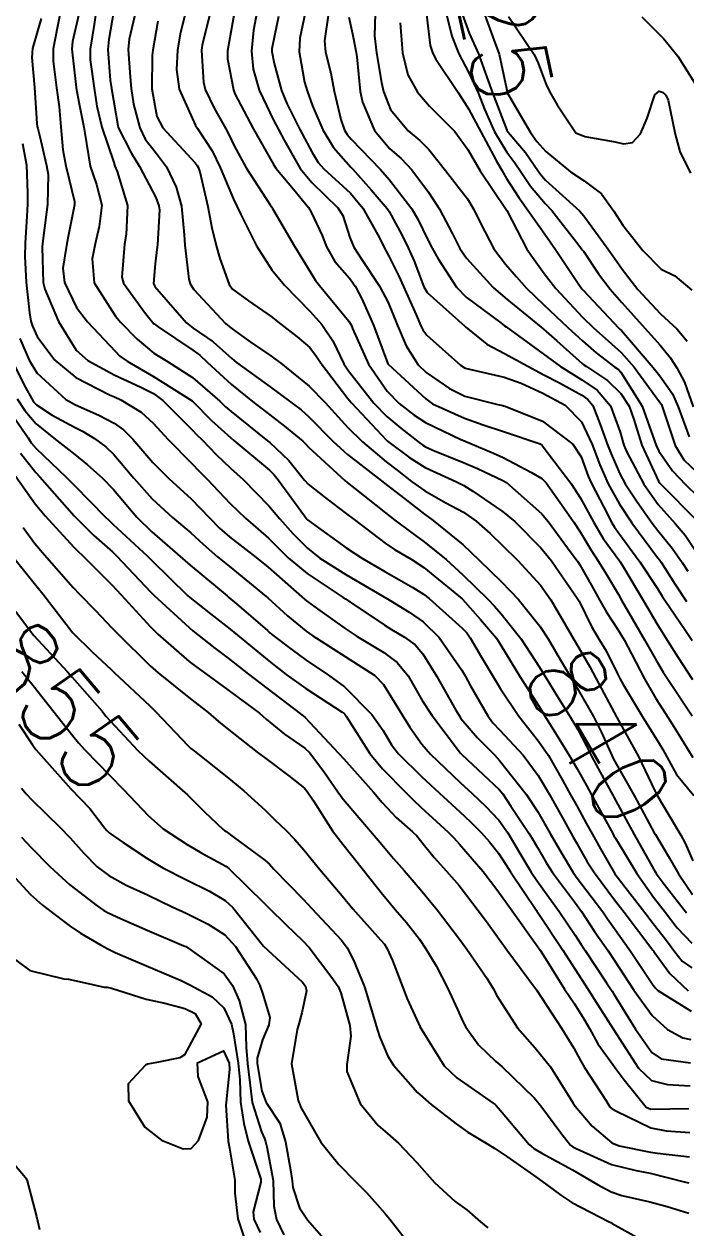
# Model space of a CAD drawing. Header units: metres. Extents: x 307586 to 320046, y 7427249 to 7434250.
# Drawn here: x 319566.4 to 319600.4, y 7427652.2 to 7427714 of the extents above; entities that cross this region are included whole.
import ezdxf
from ezdxf.enums import TextEntityAlignment as Align

# ---------------------------------------------------------------- set-up
doc = ezdxf.new("R2010")
doc.units = ezdxf.units.M
doc.header["$MEASUREMENT"] = 0
for name, color, linetype in [('Cotas', 45, 'Continuous'), ('Curvas de Nivel 1m', 11, 'Continuous'), ('Curvas de Nivel 5m', 15, 'Continuous')]:
    doc.layers.add(name, color=color, linetype=linetype)
doc.styles.add('Style-STANDARD', font='STANDARD.shx')

msp = doc.modelspace()

# ---------------------------------------------------------------- linework, layer by layer
at = {"layer": 'Curvas de Nivel 1m', "flags": 128}
for points, elevation in [([(319567.228, 7427714.315), (319566.795, 7427712.766), (319566.757, 7427712.315), (319566.891, 7427710.765), (319567.011, 7427708.917), (319567.032, 7427708.762), (319567.061, 7427708.66), (319567.158, 7427708.255), (319567.515, 7427706.756), (319567.586, 7427706.306), (319567.553, 7427704.756), (319567.51, 7427704.355), (319567.301, 7427702.758), (319567.283, 7427702.566), (319567.343, 7427700.757), (319567.416, 7427700.409), (319568.123, 7427698.749), (319569.028, 7427697.278), (319569.628, 7427696.734), (319571.012, 7427695.982), (319572.312, 7427695.392), (319572.998, 7427695.042), (319573.491, 7427694.685), (319574.978, 7427693.189), (319575.238, 7427692.929), (319575.5, 7427692.662), (319576.221, 7427691.907), (319576.959, 7427691.216), (319577.611, 7427690.633), (319578.933, 7427689.273), (319579.496, 7427688.611), (319580.16, 7427687.846), (319580.908, 7427687.09), (319581.547, 7427686.584), (319582.89, 7427685.739), (319584.788, 7427684.637), (319584.873, 7427684.588), (319584.941, 7427684.549), (319586.142, 7427683.807), (319586.861, 7427683.315), (319587.684, 7427682.512), (319588.836, 7427680.836), (319588.959, 7427680.623), (319589.03, 7427680.497), (319589.291, 7427680.028), (319590.175, 7427678.479), (319590.443, 7427678.119), (319590.796, 7427677.75), (319591.992, 7427676.458), (319592.767, 7427675.422), (319593.35, 7427674.444), (319594.094, 7427673.081), (319594.454, 7427672.433), (319594.556, 7427672.257), (319594.728, 7427671.958), (319595.288, 7427670.99), (319595.657, 7427670.416), (319596.692, 7427669.029), (319597.18, 7427668.395), (319598.664, 7427666.449), (319598.693, 7427666.409), (319598.715, 7427666.379), (319599.534, 7427665.249), (319600.475, 7427664.353)], 844), ([(319568.239, 7427714.75), (319568.078, 7427713.898), (319567.848, 7427712.754), (319567.848, 7427712.112), (319568.027, 7427710.752), (319568.157, 7427709.772), (319568.238, 7427708.749), (319568.338, 7427707.561), (319568.495, 7427706.746), (319568.942, 7427704.916), (319568.947, 7427704.742), (319568.636, 7427703.206), (319568.549, 7427702.745), (319568.343, 7427701.485), (319568.432, 7427700.746), (319569.054, 7427699.463), (319569.612, 7427698.734), (319571.028, 7427697.213), (319571.275, 7427696.965), (319571.643, 7427696.711), (319573.011, 7427695.922), (319574.993, 7427694.67), (319575.989, 7427693.661), (319576.974, 7427692.768), (319577.123, 7427692.638), (319578.958, 7427691.099), (319579.201, 7427690.862), (319579.409, 7427690.613), (319580.759, 7427688.759), (319580.884, 7427688.591), (319580.901, 7427688.568), (319580.923, 7427688.55), (319581.096, 7427688.414), (319582.908, 7427687.108), (319583.746, 7427686.562), (319584.893, 7427685.895), (319586.329, 7427685.08), (319586.876, 7427684.743), (319587.167, 7427684.517), (319588.858, 7427682.99), (319589.099, 7427682.74), (319589.281, 7427682.494), (319589.856, 7427681.498), (319590.464, 7427680.476), (319590.824, 7427679.87), (319591.766, 7427678.46), (319592.79, 7427677.178), (319593.305, 7427676.445), (319594.024, 7427675.178), (319594.428, 7427674.433), (319594.747, 7427673.854), (319595.251, 7427672.933), (319595.538, 7427672.418), (319595.971, 7427671.657), (319596.685, 7427670.4), (319596.712, 7427670.361), (319598.242, 7427668.384), (319598.677, 7427667.816), (319599.303, 7427667.005), (319599.782, 7427666.363), (319600.172, 7427665.871), (319600.655, 7427665.533)], 843), ([(319569.223, 7427714.75), (319568.836, 7427713.125), (319568.804, 7427712.744), (319569.006, 7427710.93), (319569.037, 7427710.742), (319569.181, 7427709.929), (319569.42, 7427708.737), (319569.47, 7427708.427), (319569.747, 7427706.734), (319570.067, 7427705.792), (319570.345, 7427704.728), (319570.205, 7427703.626), (319570, 7427702.731), (319569.857, 7427701.96), (319569.954, 7427700.731), (319571.047, 7427699.014), (319571.307, 7427698.716), (319572.163, 7427697.832), (319573.027, 7427697.118), (319573.724, 7427696.683), (319575.011, 7427695.859), (319576.41, 7427694.649), (319576.706, 7427694.36), (319576.988, 7427694.113), (319578.863, 7427692.621), (319578.972, 7427692.536), (319579.959, 7427691.601), (319580.769, 7427690.593), (319580.95, 7427690.385), (319581.84, 7427689.681), (319582.927, 7427688.862), (319583.313, 7427688.566), (319584.911, 7427687.358), (319585.39, 7427687.025), (319586.241, 7427686.53), (319586.897, 7427686.099), (319588.859, 7427684.5), (319588.873, 7427684.482), (319589.807, 7427683.43), (319590.618, 7427682.474), (319590.716, 7427682.337), (319590.849, 7427682.113), (319591.861, 7427680.46), (319592.811, 7427678.959), (319593.13, 7427678.447), (319593.685, 7427677.55), (319594.382, 7427676.434), (319594.773, 7427675.762), (319595.244, 7427674.906), (319595.513, 7427674.419), (319595.954, 7427673.615), (319596.614, 7427672.402), (319596.657, 7427672.326), (319596.731, 7427672.194), (319597.828, 7427670.389), (319598.695, 7427669.171), (319599.309, 7427668.371), (319599.91, 7427667.596), (319600.667, 7427666.804)], 842), ([(319570.064, 7427714.732), (319569.959, 7427713.999), (319569.744, 7427712.735), (319569.748, 7427712.194), (319569.953, 7427710.732), (319570.101, 7427709.809), (319570.357, 7427708.728), (319570.959, 7427706.907), (319571.025, 7427706.721), (319571.139, 7427706.447), (319571.673, 7427704.712), (319571.599, 7427703.213), (319571.517, 7427702.714), (319571.376, 7427701.016), (319571.463, 7427700.714), (319572.594, 7427699.153), (319572.964, 7427698.691), (319573.001, 7427698.649), (319573.042, 7427698.619), (319573.25, 7427698.479), (319575.029, 7427697.269), (319575.378, 7427697.016), (319575.769, 7427696.659), (319577.006, 7427695.511), (319578.092, 7427694.629), (319578.986, 7427693.957), (319579.742, 7427693.37), (319580.672, 7427692.595), (319580.823, 7427692.444), (319580.97, 7427692.295), (319582.832, 7427690.571), (319582.951, 7427690.472), (319583.354, 7427690.159), (319584.928, 7427688.918), (319585.402, 7427688.543), (319586.277, 7427687.89), (319586.912, 7427687.431), (319588.038, 7427686.509), (319588.891, 7427685.734), (319590.183, 7427684.48), (319590.517, 7427684.123), (319590.865, 7427683.724), (319591.871, 7427682.46), (319592.838, 7427680.988), (319593.166, 7427680.447), (319593.731, 7427679.529), (319594.411, 7427678.434), (319594.796, 7427677.784), (319595.264, 7427676.899), (319595.506, 7427676.419), (319595.944, 7427675.586), (319596.598, 7427674.402), (319596.658, 7427674.298), (319596.759, 7427674.109), (319597.703, 7427672.39), (319598.715, 7427670.583), (319598.787, 7427670.452), (319598.836, 7427670.378), (319599.236, 7427669.841), (319600.381, 7427668.355)], 841), ([(319572.096, 7427714.707), (319571.749, 7427713.243), (319571.699, 7427712.713), (319571.8, 7427711.312), (319571.85, 7427710.71), (319571.979, 7427709.909), (319572.294, 7427708.703), (319572.57, 7427708.112), (319573.15, 7427707.373), (319573.671, 7427706.685), (319574.167, 7427705.64), (319574.435, 7427704.677), (319574.579, 7427703.194), (319574.606, 7427702.675), (319574.822, 7427700.926), (319574.888, 7427700.672), (319575.069, 7427700.383), (319576.698, 7427698.645), (319576.887, 7427698.488), (319577.04, 7427698.371), (319577.966, 7427697.698), (319579.027, 7427696.985), (319579.24, 7427696.833), (319579.543, 7427696.612), (319581.006, 7427695.429), (319581.82, 7427694.582), (319582.98, 7427693.299), (319583.738, 7427692.562), (319584.963, 7427691.541), (319585.525, 7427691.108), (319586.266, 7427690.53), (319586.946, 7427690.042), (319588.016, 7427689.43), (319588.93, 7427688.941), (319589.588, 7427688.49), (319590.294, 7427687.857), (319590.911, 7427687.255), (319591.716, 7427686.462), (319592.884, 7427685.19), (319593.415, 7427684.445), (319594.197, 7427683.099), (319594.581, 7427682.433), (319594.848, 7427681.981), (319595.417, 7427680.999), (319595.729, 7427680.417), (319596.803, 7427678.4), (319597.924, 7427676.389), (319598.765, 7427674.637), (319598.849, 7427674.464), (319598.898, 7427674.378), (319599.085, 7427674.048), (319600.093, 7427672.36), (319600.318, 7427671.945), (319600.72, 7427671.041)], 839), ([(319573.228, 7427714.174), (319572.968, 7427712.694), (319572.933, 7427712.417), (319572.917, 7427710.694), (319573.172, 7427709.269), (319573.49, 7427708.687), (319575.145, 7427706.897), (319575.243, 7427706.767), (319575.292, 7427706.668), (319575.378, 7427706.428), (319575.8, 7427704.66), (319575.996, 7427703.551), (319576.215, 7427702.653), (319576.417, 7427701.981), (319576.884, 7427700.643), (319577.069, 7427700.401), (319577.882, 7427699.811), (319579.049, 7427698.993), (319579.54, 7427698.615), (319580.384, 7427697.955), (319581.031, 7427697.401), (319581.383, 7427696.943), (319581.622, 7427696.584), (319582.996, 7427694.781), (319583.175, 7427694.568), (319584.974, 7427692.653), (319585.027, 7427692.602), (319585.1, 7427692.548), (319586.178, 7427691.745), (319586.96, 7427691.246), (319588.572, 7427690.504), (319588.95, 7427690.312), (319589.413, 7427690.026), (319590.931, 7427688.987), (319591.57, 7427688.464), (319592.91, 7427687.113), (319593.447, 7427686.445), (319594.777, 7427684.528), (319594.843, 7427684.43), (319594.872, 7427684.372), (319595.508, 7427683.066), (319595.906, 7427682.414), (319596.257, 7427681.819), (319596.835, 7427680.634), (319596.955, 7427680.399), (319597.128, 7427680.098), (319598.161, 7427678.386), (319598.793, 7427677.366), (319599.17, 7427676.758), (319599.377, 7427676.371), (319599.878, 7427675.467), (319600.763, 7427674.384)], 838), ([(319574.673, 7427714.676), (319574.376, 7427713.524), (319574.245, 7427712.68), (319574.188, 7427711.695), (319574.314, 7427710.679), (319575.165, 7427708.822), (319575.264, 7427708.668), (319576.012, 7427707.518), (319576.433, 7427706.651), (319577.119, 7427705.027), (319577.306, 7427704.638), (319577.499, 7427704.246), (319578.287, 7427702.628), (319579.081, 7427701.391), (319579.732, 7427700.613), (319581.053, 7427699.263), (319581.658, 7427698.591), (319582.209, 7427697.753), (319582.787, 7427696.572), (319583.017, 7427696.206), (319584.324, 7427694.557), (319584.986, 7427693.866), (319585.707, 7427693.266), (319586.655, 7427692.525), (319586.834, 7427692.384), (319586.971, 7427692.301), (319587.358, 7427692.127), (319588.963, 7427691.484), (319589.657, 7427691.187), (319590.954, 7427690.582), (319591.135, 7427690.468), (319592.929, 7427688.874), (319593.297, 7427688.446), (319594.415, 7427686.928), (319594.781, 7427686.431), (319594.9, 7427686.244), (319595.561, 7427685.098), (319595.935, 7427684.414), (319596.276, 7427683.811), (319596.861, 7427682.92), (319597.184, 7427682.397), (319597.567, 7427681.671), (319598.224, 7427680.386), (319598.818, 7427679.374), (319599.454, 7427678.37), (319599.974, 7427677.542), (319600.71, 7427676.351)], 837), ([(319575.924, 7427714.66), (319575.503, 7427712.953), (319575.469, 7427712.666), (319575.568, 7427711.036), (319575.663, 7427710.663), (319576.124, 7427709.711), (319576.713, 7427708.647), (319576.869, 7427708.354), (319577.154, 7427707.762), (319577.772, 7427706.634), (319578.998, 7427704.738), (319579.075, 7427704.62), (319579.112, 7427704.548), (319580.247, 7427702.608), (319581.079, 7427701.249), (319581.334, 7427700.855), (319581.531, 7427700.593), (319583.046, 7427698.763), (319583.154, 7427698.569), (319583.23, 7427698.379), (319584.049, 7427696.56), (319585.002, 7427695.164), (319585.633, 7427694.54), (319586.398, 7427693.94), (319586.983, 7427693.563), (319588.792, 7427692.685), (319588.974, 7427692.605), (319589.052, 7427692.577), (319589.25, 7427692.496), (319590.474, 7427691.983), (319590.966, 7427691.749), (319592.432, 7427690.982), (319592.955, 7427690.678), (319593.177, 7427690.448), (319593.753, 7427689.629), (319594.596, 7427688.433), (319594.918, 7427687.93), (319595.488, 7427687.001), (319595.86, 7427686.416), (319596.259, 7427685.775), (319596.886, 7427684.711), (319597.07, 7427684.398), (319597.342, 7427683.929), (319598.229, 7427682.386), (319598.842, 7427681.309), (319599.195, 7427680.733), (319599.429, 7427680.371), (319600.681, 7427678.476)], 836), ([(319578.315, 7427714.629), (319578.138, 7427713.717), (319578.041, 7427712.632), (319578.128, 7427711.706), (319578.44, 7427710.628), (319579.17, 7427709.097), (319579.428, 7427708.617), (319579.713, 7427708.059), (319580.537, 7427706.606), (319581.132, 7427705.879), (319582.469, 7427704.58), (319582.725, 7427704.191), (319583.098, 7427703.069), (319583.304, 7427702.568), (319583.665, 7427701.987), (319584.619, 7427700.555), (319585.06, 7427699.72), (319585.54, 7427698.543), (319585.989, 7427697.492), (319586.602, 7427696.526), (319587.017, 7427696.132), (319588.21, 7427695.302), (319588.999, 7427694.916), (319590.693, 7427694.475), (319590.949, 7427694.427), (319590.992, 7427694.416), (319591.071, 7427694.39), (319592.99, 7427693.619), (319594.553, 7427692.434), (319594.967, 7427691.791), (319595.334, 7427690.802), (319595.498, 7427690.422), (319596.139, 7427689.208), (319596.559, 7427688.405), (319596.693, 7427688.176), (319596.918, 7427687.863), (319597.985, 7427686.389), (319598.889, 7427685.026), (319599.139, 7427684.63), (319599.31, 7427684.374), (319600.294, 7427682.926), (319600.673, 7427682.353)], 834), ([(319579.43, 7427714.419), (319579.221, 7427713.418), (319579.088, 7427712.747), (319579.089, 7427712.621), (319579.207, 7427712.001), (319579.585, 7427710.616), (319579.858, 7427709.938), (319580.525, 7427708.606), (319581.151, 7427707.422), (319581.466, 7427706.915), (319581.761, 7427706.591), (319583.124, 7427705.334), (319583.761, 7427704.564), (319584.61, 7427703.042), (319584.849, 7427702.552), (319585.088, 7427702.098), (319585.606, 7427701.07), (319585.842, 7427700.538), (319586.498, 7427699.081), (319586.74, 7427698.525), (319586.833, 7427698.316), (319587.038, 7427698.04), (319588.78, 7427696.502), (319589.021, 7427696.355), (319589.23, 7427696.287), (319591.014, 7427695.877), (319591.894, 7427695.581), (319593.009, 7427695.07), (319594.156, 7427694.438), (319594.99, 7427693.597), (319595.549, 7427692.421), (319595.933, 7427691.386), (319596.356, 7427690.409), (319596.937, 7427689.363), (319597.582, 7427688.393), (319598.905, 7427686.621), (319599.011, 7427686.485), (319599.086, 7427686.377), (319599.795, 7427685.27), (319600.388, 7427684.357)], 833), ([(319580.795, 7427714.604), (319580.519, 7427713.308), (319580.485, 7427712.607), (319580.764, 7427711.037), (319580.897, 7427710.603), (319581.181, 7427709.829), (319581.695, 7427708.592), (319582.248, 7427707.678), (319583.144, 7427706.67), (319583.238, 7427706.569), (319584.183, 7427705.504), (319585.005, 7427704.551), (319585.111, 7427704.4), (319585.757, 7427703.198), (319586.086, 7427702.535), (319586.393, 7427701.837), (319586.9, 7427700.523), (319587.069, 7427700.237), (319588.993, 7427698.5), (319589.042, 7427698.452), (319590.13, 7427697.579), (319591.029, 7427697.109), (319592.238, 7427696.458), (319593.019, 7427696.025), (319593.87, 7427695.586), (319595.008, 7427694.953), (319595.321, 7427694.74), (319595.573, 7427694.421), (319595.949, 7427693.455), (319596.331, 7427692.41), (319596.513, 7427691.952), (319596.958, 7427690.914), (319597.241, 7427690.397), (319597.859, 7427689.471), (319598.62, 7427688.383), (319598.919, 7427687.998), (319599.648, 7427687.107), (319600.169, 7427686.361), (319600.454, 7427685.912)], 832), ([(319581.988, 7427714.589), (319581.787, 7427713.16), (319581.846, 7427712.591), (319582.117, 7427711.502), (319582.288, 7427710.584), (319582.625, 7427709.125), (319582.819, 7427708.575), (319582.948, 7427708.36), (319583.158, 7427708.115), (319584.664, 7427706.555), (319585.135, 7427706.016), (319586.278, 7427704.533), (319586.591, 7427704.011), (319587.097, 7427702.939), (319587.315, 7427702.518), (319587.631, 7427701.971), (319588.562, 7427700.505), (319589.065, 7427699.996), (319590.851, 7427698.668), (319591.044, 7427698.526), (319591.122, 7427698.469), (319593.029, 7427697.077), (319593.913, 7427696.441), (319595.016, 7427695.749), (319595.803, 7427695.211), (319596.475, 7427694.408), (319596.983, 7427693.055), (319597.17, 7427692.398), (319597.306, 7427692.06), (319598.203, 7427690.387), (319598.937, 7427689.338), (319599.808, 7427688.367), (319600.32, 7427687.762), (319600.908, 7427686.897)], 831), ([(319584.4, 7427714.558), (319584.36, 7427713.42), (319584.469, 7427712.557), (319584.72, 7427711.032), (319584.818, 7427710.554), (319585.179, 7427709.643), (319586.092, 7427708.536), (319586.682, 7427708.051), (319587.154, 7427707.584), (319588.012, 7427706.511), (319589.128, 7427705.039), (319589.468, 7427704.497), (319589.805, 7427703.801), (319590.484, 7427702.486), (319591.085, 7427701.696), (319591.65, 7427701.043), (319592.171, 7427700.464), (319593.06, 7427699.597), (319594.282, 7427698.438), (319595.036, 7427697.743), (319595.748, 7427697.137), (319596.708, 7427696.405), (319596.891, 7427696.272), (319597.02, 7427696.14), (319598.107, 7427694.389), (319598.749, 7427692.609), (319598.821, 7427692.382), (319598.97, 7427692.077), (319599.67, 7427691.079), (319600.357, 7427690.359), (319600.944, 7427689.765)], 829), ([(319587.028, 7427714.523), (319587.219, 7427712.925), (319587.355, 7427712.519), (319587.512, 7427712.215), (319588.649, 7427710.505), (319589.18, 7427709.666), (319589.815, 7427708.493), (319590.612, 7427707.021), (319590.919, 7427706.482), (319591.139, 7427706.093), (319591.771, 7427705.112), (319592.23, 7427704.463), (319593.105, 7427703.239), (319593.65, 7427702.444), (319594.864, 7427700.643), (319595.011, 7427700.431), (319595.072, 7427700.359), (319596.917, 7427698.402), (319596.982, 7427698.34), (319597.042, 7427698.283), (319598.671, 7427696.384), (319599.019, 7427695.96), (319599.665, 7427695.026), (319599.955, 7427694.366), (319600.516, 7427692.82)], 827), ([(319588.053, 7427714.512), (319588.329, 7427713.406), (319588.693, 7427712.505), (319589.203, 7427711.528), (319589.688, 7427710.495), (319590.013, 7427709.66), (319590.529, 7427708.486), (319591.153, 7427707.451), (319591.57, 7427706.896), (319591.86, 7427706.469), (319592.368, 7427705.694), (319593.127, 7427704.813), (319593.46, 7427704.447), (319594.858, 7427702.671), (319595.035, 7427702.431), (319595.092, 7427702.352), (319595.865, 7427701.202), (319596.458, 7427700.409), (319597.063, 7427699.719), (319598.257, 7427698.388), (319599.034, 7427697.526), (319599.551, 7427696.895), (319599.898, 7427696.367), (319600.279, 7427695.625), (319600.731, 7427694.354)], 826), ([(319590.029, 7427714.492), (319590.496, 7427713.215), (319590.768, 7427712.484), (319591.193, 7427710.48), (319592.37, 7427708.462), (319592.694, 7427707.993), (319593.153, 7427707.475), (319594.421, 7427706.437), (319595.138, 7427705.974), (319596.024, 7427705.309), (319596.651, 7427704.407), (319597.112, 7427703.698), (319598.14, 7427702.39), (319599.083, 7427701.438), (319599.794, 7427701.083), (319600.662, 7427700.356)], 824), ([(319591.242, 7427714.411), (319592.563, 7427712.46), (319592.773, 7427712.021), (319593.197, 7427710.873), (319593.41, 7427710.448), (319593.748, 7427709.88), (319594.705, 7427708.435), (319595.161, 7427708.247), (319596.722, 7427707.97), (319597.158, 7427707.867), (319597.611, 7427707.943), (319598.022, 7427708.391), (319598.371, 7427709.192), (319598.767, 7427710.384), (319598.99, 7427710.587), (319599.194, 7427710.519), (319599.319, 7427710.379), (319599.449, 7427710.117), (319599.801, 7427708.374), (319600.04, 7427707.486), (319600.596, 7427706.365)], 823), ([(319598.089, 7427714.392), (319599.226, 7427713.269), (319599.946, 7427712.373), (319601.193, 7427710.392)], 822), ([(319585.681, 7427714.098), (319585.796, 7427712.541), (319586.077, 7427711.413), (319586.566, 7427710.529), (319587.182, 7427709.814), (319588.49, 7427708.507), (319589.154, 7427707.59), (319589.784, 7427706.494), (319591.123, 7427704.5), (319591.15, 7427704.452), (319592.187, 7427702.464), (319592.557, 7427701.927), (319593.08, 7427701.208), (319593.675, 7427700.444), (319595.051, 7427698.966), (319595.605, 7427698.422), (319596.369, 7427697.743), (319597.03, 7427697.153), (319597.705, 7427696.393), (319599.005, 7427694.623), (319599.099, 7427694.474), (319599.142, 7427694.378), (319599.208, 7427694.168), (319599.81, 7427692.367), (319600.25, 7427691.645), (319600.959, 7427690.963)], 828), ([(319566.139, 7427697.879), (319566.615, 7427696.766), (319567.013, 7427696.114), (319568.498, 7427694.745), (319568.99, 7427694.469), (319570.193, 7427693.936), (319570.981, 7427693.519), (319571.456, 7427693.184), (319571.937, 7427692.7), (319572.961, 7427691.498), (319573.788, 7427690.682), (319574.937, 7427689.636), (319575.885, 7427688.656), (319576.397, 7427688.128), (319576.913, 7427687.685), (319578.274, 7427686.626), (319578.895, 7427686.118), (319580.63, 7427684.594), (319580.76, 7427684.48), (319580.871, 7427684.391), (319581.553, 7427683.896), (319582.857, 7427682.967), (319583.472, 7427682.564), (319584.845, 7427681.742), (319585.529, 7427681.229), (319586.088, 7427680.531), (319586.814, 7427679.28), (319587.306, 7427678.515), (319588.784, 7427676.569), (319588.817, 7427676.533), (319588.848, 7427676.499), (319590.756, 7427674.697), (319590.947, 7427674.468), (319591.363, 7427673.848), (319592.283, 7427672.454), (319592.454, 7427672.177), (319592.726, 7427671.717), (319593.194, 7427670.921), (319593.506, 7427670.442), (319594.689, 7427668.853), (319594.996, 7427668.425), (319595.668, 7427667.41), (319596.359, 7427666.405), (319596.656, 7427665.965), (319597.674, 7427664.39), (319598.624, 7427663.089), (319599.415, 7427662.368), (319600.198, 7427661.946), (319600.608, 7427661.849)], 846), ([(319565.704, 7427696.78), (319566.42, 7427695.35), (319566.745, 7427694.764), (319566.842, 7427694.612), (319566.99, 7427694.455), (319567.798, 7427693.939), (319568.979, 7427693.301), (319569.348, 7427693.108), (319569.978, 7427692.725), (319570.549, 7427692.297), (319570.965, 7427691.908), (319571.99, 7427690.7), (319572.937, 7427689.625), (319573.976, 7427688.679), (319574.915, 7427687.884), (319575.547, 7427687.298), (319576.297, 7427686.649), (319576.896, 7427686.168), (319578.789, 7427684.621), (319578.872, 7427684.549), (319579.889, 7427683.63), (319580.855, 7427682.835), (319581.197, 7427682.587), (319582.843, 7427681.532), (319584.369, 7427680.555), (319584.826, 7427680.096), (319585.782, 7427678.535), (319586.171, 7427677.904), (319586.788, 7427677.024), (319587.228, 7427676.516), (319588.761, 7427675.055), (319589.372, 7427674.491), (319590.085, 7427673.819), (319590.739, 7427673.116), (319591.204, 7427672.465), (319591.779, 7427671.515), (319592.415, 7427670.453), (319592.706, 7427670.021), (319593.846, 7427668.438), (319594.671, 7427667.215), (319594.981, 7427666.74), (319595.189, 7427666.422), (319596.276, 7427664.768), (319596.516, 7427664.402), (319596.56, 7427664.329), (319596.631, 7427664.219), (319597.775, 7427662.388), (319598.601, 7427661.189), (319599.093, 7427660.868), (319600.596, 7427660.654)], 847), ([(319565.997, 7427694.775), (319566.385, 7427694.168), (319566.98, 7427693.48), (319567.885, 7427692.751), (319568.965, 7427691.906), (319569.607, 7427691.378), (319570.368, 7427690.719), (319570.944, 7427690.108), (319572.147, 7427688.698), (319572.915, 7427687.938), (319574.368, 7427686.675), (319574.896, 7427686.227), (319576.786, 7427684.641), (319576.837, 7427684.605), (319576.872, 7427684.572), (319577.273, 7427684.232), (319578.855, 7427682.866), (319578.988, 7427682.752), (319579.156, 7427682.615), (319580.12, 7427681.875), (319580.84, 7427681.342), (319581.999, 7427680.578), (319582.824, 7427679.967), (319584.215, 7427678.556), (319584.795, 7427677.738), (319585.236, 7427676.992), (319585.592, 7427676.538), (319586.766, 7427675.374), (319587.693, 7427674.511), (319588.743, 7427673.552), (319589.287, 7427673.04), (319589.836, 7427672.483), (319590.261, 7427672.009), (319590.723, 7427671.431), (319591.099, 7427670.849), (319591.343, 7427670.464), (319592.683, 7427668.48), (319592.705, 7427668.45), (319592.749, 7427668.383), (319594.031, 7427666.436), (319594.649, 7427665.491), (319595.342, 7427664.419), (319595.84, 7427663.627), (319596.613, 7427662.4), (319597.925, 7427660.387), (319598.584, 7427659.753), (319599.41, 7427659.539), (319600.58, 7427659.47)], 848), ([(319565.922, 7427693.716), (319566.558, 7427692.766), (319566.724, 7427692.517), (319566.968, 7427692.222), (319568.514, 7427690.744), (319568.947, 7427690.315), (319570.521, 7427688.716), (319570.728, 7427688.52), (319570.919, 7427688.34), (319572.688, 7427686.692), (319572.9, 7427686.485), (319574.755, 7427684.671), (319574.872, 7427684.567), (319575.939, 7427683.729), (319576.857, 7427683.011), (319577.317, 7427682.635), (319578.841, 7427681.384), (319579.267, 7427681.043), (319579.828, 7427680.605), (319580.822, 7427679.888), (319582.701, 7427678.675), (319582.803, 7427678.606), (319582.84, 7427678.57), (319582.905, 7427678.466), (319584.11, 7427676.557), (319584.771, 7427675.761), (319585.98, 7427674.532), (319586.368, 7427674.144), (319586.746, 7427673.799), (319588.15, 7427672.506), (319588.436, 7427672.209), (319588.727, 7427671.883), (319589.374, 7427671.145), (319589.944, 7427670.482), (319590.698, 7427669.5), (319591.422, 7427668.463), (319592.666, 7427666.731), (319592.862, 7427666.448), (319593.223, 7427665.875), (319594.118, 7427664.435), (319594.625, 7427663.678), (319595.118, 7427662.922), (319595.398, 7427662.418), (319595.825, 7427661.632), (319596.595, 7427660.564), (319596.721, 7427660.399), (319597.19, 7427659.788), (319598.308, 7427658.383), (319598.562, 7427658.275), (319600.513, 7427658.301)], 849), ([(319565.927, 7427690.775), (319566.932, 7427689.376), (319567.43, 7427688.755), (319568.907, 7427687.158), (319569.117, 7427686.949), (319569.346, 7427686.733), (319570.88, 7427685.202), (319571.345, 7427684.705), (319572.857, 7427683.051), (319573.227, 7427682.686), (319574.839, 7427681.284), (319575.182, 7427681.011), (319575.676, 7427680.657), (319576.821, 7427679.826), (319578.442, 7427678.624), (319578.8, 7427678.317), (319579.73, 7427677.544), (319580.785, 7427676.825), (319581.035, 7427676.587), (319581.781, 7427675.566), (319582.472, 7427674.573), (319582.749, 7427674.203), (319584.148, 7427672.556), (319584.726, 7427671.875), (319585.341, 7427671.162), (319585.89, 7427670.532), (319586.699, 7427669.584), (319587.571, 7427668.511), (319588.669, 7427667.071), (319588.915, 7427666.746), (319589.093, 7427666.494), (319590.121, 7427664.998), (319590.461, 7427664.473), (319590.521, 7427664.361), (319590.63, 7427664.136), (319591.704, 7427662.459), (319592.603, 7427661.436), (319593.399, 7427660.442), (319594.565, 7427658.578), (319594.664, 7427658.428), (319595.54, 7427657.403), (319596.544, 7427656.549), (319596.925, 7427656.396), (319598.538, 7427656.066), (319598.904, 7427656.008), (319600.535, 7427655.818)], 851), ([(319566.313, 7427688.165), (319566.909, 7427687.334), (319567.399, 7427686.755), (319568.878, 7427685.081), (319569.199, 7427684.735), (319570.03, 7427683.888), (319570.856, 7427683.009), (319571.146, 7427682.707), (319572.837, 7427681.055), (319573.249, 7427680.686), (319574.814, 7427679.431), (319575.804, 7427678.655), (319576.349, 7427678.198), (319576.795, 7427677.826), (319578.332, 7427676.625), (319578.778, 7427676.287), (319579.961, 7427675.406), (319580.756, 7427674.768), (319580.907, 7427674.588), (319581.22, 7427674.114), (319582.207, 7427672.575), (319582.726, 7427671.895), (319583.8, 7427670.559), (319584.696, 7427669.413), (319585.428, 7427668.539), (319586.004, 7427667.858), (319586.668, 7427667.006), (319587.003, 7427666.517), (319587.518, 7427665.643), (319588.101, 7427664.505), (319588.622, 7427663.398), (319588.903, 7427662.783), (319589.051, 7427662.493), (319589.7, 7427661.58), (319590.596, 7427660.731), (319590.903, 7427660.467), (319592.569, 7427658.854), (319592.901, 7427658.447), (319593.924, 7427657.061), (319594.432, 7427656.431), (319594.542, 7427656.346), (319594.714, 7427656.254), (319596.528, 7427655.428), (319597.793, 7427655.119), (319598.522, 7427654.983), (319600.339, 7427654.53), (319600.515, 7427654.486)], 852), ([(319565.695, 7427686.778), (319566.881, 7427685.294), (319567.31, 7427684.756), (319568.853, 7427682.74), (319569.871, 7427681.752), (319570.834, 7427680.857), (319570.99, 7427680.708), (319572.808, 7427679), (319573.127, 7427678.687), (319574.786, 7427676.95), (319574.928, 7427676.811), (319575.105, 7427676.665), (319576.764, 7427675.353), (319577.645, 7427674.631), (319578.743, 7427673.636), (319579.255, 7427673.129), (319579.805, 7427672.604), (319580.269, 7427672.138), (319580.723, 7427671.596), (319581.543, 7427670.582), (319582.693, 7427669.227), (319583.252, 7427668.564), (319584.667, 7427666.973), (319584.864, 7427666.746), (319584.999, 7427666.545), (319585.285, 7427665.909), (319585.81, 7427664.532), (319586.044, 7427663.946), (319586.614, 7427662.669), (319586.689, 7427662.519), (319586.782, 7427662.347), (319587.944, 7427660.506), (319588.584, 7427659.888), (319590.446, 7427658.591), (319590.564, 7427658.511), (319590.603, 7427658.47), (319590.829, 7427658.198), (319592.311, 7427656.452), (319592.54, 7427656.258), (319592.961, 7427656.019), (319594.524, 7427655.15), (319595.823, 7427654.407), (319596.509, 7427654.03), (319597.07, 7427653.831), (319598.504, 7427653.512), (319599.402, 7427653.267), (319600.499, 7427652.935)], 853), ([(319565.936, 7427683.846), (319566.729, 7427682.762), (319566.782, 7427682.69), (319566.851, 7427682.615), (319568.587, 7427680.742), (319568.829, 7427680.469), (319570.362, 7427678.717), (319570.562, 7427678.475), (319570.798, 7427678.207), (319572.196, 7427676.696), (319572.775, 7427676.151), (319574.483, 7427674.673), (319574.75, 7427674.422), (319575.632, 7427673.547), (319576.588, 7427672.642), (319576.674, 7427672.582), (319576.732, 7427672.544), (319577.096, 7427672.27), (319578.717, 7427671.075), (319578.957, 7427670.858), (319579.192, 7427670.613), (319580.69, 7427669.061), (319581.143, 7427668.585), (319582.667, 7427666.951), (319582.955, 7427666.567), (319583.282, 7427665.936), (319583.852, 7427664.558), (319584.374, 7427662.793), (319584.438, 7427662.552), (319584.608, 7427662.009), (319585.046, 7427660.992), (319585.331, 7427660.539), (319586.572, 7427659.138), (319587.272, 7427658.513), (319588.553, 7427657.515), (319589.155, 7427657.097), (319590.187, 7427656.475), (319590.54, 7427656.26), (319591.148, 7427655.85), (319592.519, 7427654.886), (319593.148, 7427654.44), (319593.927, 7427653.849), (319594.504, 7427653.483), (319596.415, 7427652.479), (319596.493, 7427652.443), (319596.573, 7427652.399), (319598.483, 7427651.339)], 854), ([(319566.08, 7427678.055), (319566.785, 7427676.989), (319566.963, 7427676.758), (319568.753, 7427674.74), (319569.733, 7427673.715), (319570.503, 7427672.713), (319570.604, 7427672.584), (319570.731, 7427672.47), (319571.452, 7427671.977), (319572.717, 7427671.134), (319573.483, 7427670.682), (319574.704, 7427670.055), (319575.875, 7427669.473), (319576.688, 7427668.998), (319577.083, 7427668.636), (319578.663, 7427666.642), (319580.636, 7427664.811), (319580.806, 7427664.588), (319580.872, 7427664.346), (319580.619, 7427663.224), (319580.451, 7427662.592), (319580.381, 7427662.363), (319580.087, 7427660.598), (319580.434, 7427658.722), (319580.496, 7427658.591), (319580.517, 7427658.545), (319580.561, 7427658.396), (319581.6, 7427656.579), (319582.526, 7427655.433), (319583.388, 7427654.561), (319583.947, 7427653.996), (319584.501, 7427653.384), (319584.892, 7427652.931), (319585.207, 7427652.533), (319586.477, 7427650.909)], 856), ([(319566.218, 7427674.768), (319566.456, 7427674.47), (319566.747, 7427674.167), (319568.215, 7427672.745), (319568.728, 7427672.209), (319569.416, 7427671.426), (319570.111, 7427670.719), (319570.706, 7427670.274), (319571.608, 7427669.792), (319572.692, 7427669.28), (319573.968, 7427668.677), (319574.68, 7427668.338), (319575.809, 7427667.788), (319576.669, 7427667.23), (319577.211, 7427666.635), (319578.293, 7427664.968), (319578.465, 7427664.622), (319578.629, 7427664.19), (319578.988, 7427662.986), (319578.933, 7427662.615), (319578.605, 7427661.838), (319578.327, 7427660.891), (319578.334, 7427660.623), (319578.572, 7427659.203), (319578.79, 7427658.617), (319579.493, 7427657.547), (319579.785, 7427656.601), (319580.059, 7427655.058), (319580.125, 7427654.596), (319580.168, 7427654.253), (319580.499, 7427653.211), (319580.909, 7427652.586), (319582.475, 7427650.799)], 857), ([(319566.217, 7427672.257), (319566.722, 7427671.711), (319567.673, 7427670.75), (319568.699, 7427669.808), (319570.102, 7427668.719), (319570.456, 7427668.488), (319570.679, 7427668.368), (319571.305, 7427668.075), (319572.671, 7427667.475), (319574.568, 7427666.671), (319574.662, 7427666.628), (319574.761, 7427666.569), (319576.642, 7427665.23), (319577.064, 7427664.636), (319577.402, 7427663.855), (319577.73, 7427662.629), (319577.771, 7427661.458), (319577.833, 7427660.628), (319578.004, 7427659.193), (319578.078, 7427658.625), (319578.548, 7427657.107), (319578.7, 7427656.773), (319578.751, 7427656.617), (319578.819, 7427656.336), (319579.154, 7427654.61), (319579.183, 7427653.293), (319579.329, 7427652.607), (319579.702, 7427651.819)], 858), ([(319565.326, 7427670.781), (319566.691, 7427669.312), (319567.294, 7427668.754), (319568.673, 7427667.706), (319569.26, 7427667.322), (319570.279, 7427666.716), (319570.66, 7427666.505), (319571.037, 7427666.327), (319572.647, 7427665.636), (319574.42, 7427664.888), (319574.635, 7427664.787), (319574.869, 7427664.666), (319576.026, 7427664.048), (319576.621, 7427663.484), (319577.015, 7427662.636), (319577.106, 7427662.137), (319577.351, 7427660.632), (319577.434, 7427659.777), (319577.475, 7427658.631), (319577.647, 7427657.534), (319577.864, 7427656.627), (319578.514, 7427654.681), (319578.525, 7427654.62), (319578.512, 7427654.521), (319578.116, 7427653.004), (319578.152, 7427652.623), (319578.486, 7427651.939)], 859), ([(319565.864, 7427655.429), (319566.431, 7427654.761), (319566.461, 7427654.71), (319566.511, 7427654.585), (319566.992, 7427652.755), (319567.151, 7427652.088)], 861)]:
    msp.add_lwpolyline(points, dxfattribs=dict(at, elevation=elevation))
at = {"layer": 'Curvas de Nivel 5m', "flags": 128}
for points, elevation in [([(319570.97, 7427714.723), (319570.702, 7427713.242), (319570.661, 7427712.726), (319570.781, 7427711.141), (319570.843, 7427710.723), (319571.164, 7427708.82), (319571.196, 7427708.72), (319571.856, 7427707.415), (319572.279, 7427706.703), (319573.119, 7427705.114), (319573.282, 7427704.688), (319573.309, 7427704.49), (319573.204, 7427702.689), (319573.195, 7427702.586), (319573.083, 7427701.71), (319573.009, 7427700.691), (319573.071, 7427700.535), (319574.694, 7427698.673), (319575.04, 7427698.398), (319576.076, 7427697.697), (319577.025, 7427696.846), (319577.264, 7427696.638), (319579.004, 7427695.384), (319580.064, 7427694.604), (319580.594, 7427694.201), (319580.986, 7427693.85), (319582.239, 7427692.577), (319582.966, 7427691.918), (319584.719, 7427690.552), (319584.95, 7427690.375), (319585.685, 7427689.796), (319586.928, 7427688.845), (319587.369, 7427688.516), (319588.911, 7427687.27), (319589.314, 7427686.901), (319589.738, 7427686.487), (319590.886, 7427685.37), (319591.751, 7427684.461), (319592.859, 7427683.095), (319593.281, 7427682.446), (319593.905, 7427681.376), (319594.461, 7427680.434), (319594.824, 7427679.819), (319595.623, 7427678.418), (319596.019, 7427677.636), (319596.574, 7427676.403), (319596.642, 7427676.264), (319596.779, 7427676.022), (319597.699, 7427674.391), (319598.734, 7427672.468), (319598.786, 7427672.379), (319599.521, 7427671.168), (319599.984, 7427670.361), (319600.697, 7427669.304)], 840), ([(319577.154, 7427714.563), (319576.801, 7427712.646), (319576.801, 7427712.238), (319577.119, 7427710.641), (319577.19, 7427710.449), (319578.139, 7427708.63), (319579.145, 7427706.838), (319579.296, 7427706.618), (319580.195, 7427705.541), (319580.961, 7427704.602), (319581.111, 7427704.363), (319581.667, 7427703.16), (319581.899, 7427702.588), (319582.326, 7427701.822), (319583.077, 7427700.964), (319583.368, 7427700.567), (319583.712, 7427699.915), (319584.306, 7427698.557), (319585.024, 7427696.623), (319585.042, 7427696.569), (319585.059, 7427696.549), (319586.997, 7427694.764), (319587.34, 7427694.517), (319588.986, 7427693.772), (319589.938, 7427693.442), (319590.979, 7427693.087), (319592.875, 7427692.451), (319592.972, 7427692.371), (319594.452, 7427690.435), (319594.942, 7427689.673), (319595.625, 7427688.419), (319596.106, 7427687.603), (319596.904, 7427686.493), (319596.972, 7427686.399), (319597.097, 7427686.202), (319598.181, 7427684.387), (319598.866, 7427683.226), (319599.396, 7427682.372), (319599.967, 7427681.486), (319600.698, 7427680.352)], 835), ([(319583.041, 7427714.383), (319583.222, 7427713.524), (319583.412, 7427712.568), (319583.443, 7427712.336), (319583.625, 7427710.566), (319583.74, 7427710.009), (319584.357, 7427708.558), (319585.154, 7427707.618), (319585.73, 7427707.123), (319586.274, 7427706.533), (319587.126, 7427705.387), (319587.704, 7427704.514), (319588.362, 7427703.246), (319588.749, 7427702.503), (319589.088, 7427701.998), (319590.461, 7427700.486), (319591.065, 7427699.96), (319592.924, 7427698.451), (319593.042, 7427698.352), (319593.729, 7427697.75), (319595.025, 7427696.595), (319595.112, 7427696.517), (319595.251, 7427696.427), (319596.32, 7427695.714), (319597.009, 7427695.051), (319597.433, 7427694.396), (319597.678, 7427693.708), (319598.087, 7427692.389), (319598.955, 7427690.54), (319599.018, 7427690.443), (319599.079, 7427690.378), (319600.925, 7427688.515)], 830), ([(319588.872, 7427714.504), (319589.229, 7427713.557), (319589.698, 7427712.495), (319589.97, 7427711.727), (319590.426, 7427710.488), (319591.164, 7427708.569), (319591.222, 7427708.479), (319592.11, 7427707.423), (319592.784, 7427706.455), (319592.93, 7427706.243), (319593.139, 7427706.01), (319594.886, 7427704.432), (319595.119, 7427704.17), (319596.399, 7427702.41), (319596.686, 7427702.003), (319597.083, 7427701.441), (319597.895, 7427700.392), (319599.054, 7427699.134), (319599.892, 7427698.367), (319600.413, 7427697.735)], 825), ([(319566.276, 7427707.895), (319566.481, 7427706.77), (319566.536, 7427705.354), (319566.525, 7427704.769), (319566.491, 7427704.154), (319566.402, 7427702.77), (319566.399, 7427702.083), (319566.461, 7427700.769), (319566.632, 7427699.184), (319566.703, 7427698.765), (319566.78, 7427698.504), (319567.035, 7427697.974), (319567.936, 7427696.751), (319569.01, 7427695.865), (319570.738, 7427694.982), (319570.995, 7427694.869), (319571.321, 7427694.715), (319572.368, 7427694.078), (319572.981, 7427693.517), (319573.762, 7427692.682), (319574.961, 7427691.463), (319575.354, 7427691.061), (319575.745, 7427690.658), (319576.934, 7427689.385), (319577.722, 7427688.632), (319578.913, 7427687.612), (319579.417, 7427687.121), (319579.923, 7427686.605), (319580.891, 7427685.799), (319582.752, 7427684.571), (319582.872, 7427684.496), (319583.094, 7427684.345), (319584.859, 7427683.162), (319585.235, 7427682.923), (319585.902, 7427682.534), (319586.455, 7427682.132), (319586.844, 7427681.669), (319587.556, 7427680.513), (319588.535, 7427678.775), (319588.7, 7427678.501), (319588.801, 7427678.354), (319589.655, 7427677.351), (319590.52, 7427676.474), (319590.779, 7427676.191), (319592.146, 7427674.456), (319592.744, 7427673.551), (319593.38, 7427672.444), (319593.873, 7427671.587), (319594.56, 7427670.432), (319594.71, 7427670.213), (319596.081, 7427668.409), (319596.331, 7427668.057), (319596.675, 7427667.572), (319597.513, 7427666.391), (319598.646, 7427664.69), (319598.78, 7427664.514), (319598.922, 7427664.376), (319600.627, 7427663.304)], 845), ([(319566.17, 7427691.977), (319566.955, 7427690.984), (319567.164, 7427690.758), (319568.923, 7427688.759), (319568.941, 7427688.74), (319569.944, 7427687.755), (319570.905, 7427686.903), (319571.108, 7427686.708), (319572.875, 7427684.83), (319573.013, 7427684.689), (319574.856, 7427682.998), (319575.032, 7427682.845), (319575.266, 7427682.664), (319576.154, 7427681.959), (319576.841, 7427681.444), (319577.892, 7427680.629), (319578.822, 7427679.906), (319580.559, 7427678.594), (319580.697, 7427678.487), (319580.801, 7427678.395), (319582.513, 7427676.573), (319582.778, 7427676.271), (319584.3, 7427674.555), (319584.748, 7427674.029), (319585.464, 7427673.263), (319586.311, 7427672.526), (319586.532, 7427672.324), (319586.728, 7427672.074), (319587.418, 7427671.212), (319588.06, 7427670.507), (319588.702, 7427669.766), (319589.681, 7427668.485), (319590.11, 7427667.911), (319590.67, 7427667.136), (319591.15, 7427666.465), (319592.633, 7427664.468), (319592.647, 7427664.45), (319592.68, 7427664.402), (319593.967, 7427662.436), (319594.603, 7427661.41), (319594.942, 7427660.771), (319595.15, 7427660.422), (319596.236, 7427658.737), (319596.443, 7427658.402), (319596.497, 7427658.336), (319596.562, 7427658.287), (319596.786, 7427658.172), (319598.552, 7427657.322), (319599.339, 7427657.156), (319600.55, 7427657.076)], 850), ([(319566.239, 7427680.769), (319566.822, 7427680.04), (319567.83, 7427678.75), (319568.791, 7427677.546), (319569.152, 7427677.1), (319569.48, 7427676.73), (319570.763, 7427675.41), (319571.463, 7427674.703), (319572.739, 7427673.341), (319573.492, 7427672.682), (319574.725, 7427671.866), (319575.491, 7427671.429), (319576.714, 7427670.76), (319576.876, 7427670.638), (319578.687, 7427668.863), (319578.931, 7427668.616), (319579.821, 7427667.75), (319580.667, 7427666.949), (319580.993, 7427666.587), (319582.173, 7427665.042), (319582.493, 7427664.571), (319582.63, 7427664.248), (319583.087, 7427662.565), (319583.143, 7427662.029), (319582.931, 7427660.567), (319582.937, 7427660.217), (319583.62, 7427658.559), (319584.552, 7427657.428), (319585.03, 7427657.025), (319585.592, 7427656.534), (319586.528, 7427655.535), (319587.433, 7427654.511), (319588.503, 7427653.532), (319589.106, 7427653.098), (319589.807, 7427652.48), (319590.186, 7427652.171)], 855), ([(319564.76, 7427666.789), (319566.642, 7427665.396), (319568.405, 7427664.973), (319568.636, 7427664.951), (319569.647, 7427664.725), (319570.461, 7427664.543), (319570.631, 7427664.54), (319570.841, 7427664.498), (319572.625, 7427663.919), (319573.58, 7427663.724), (319574.621, 7427663.454), (319575.148, 7427663.192), (319575.453, 7427662.657), (319574.597, 7427661.073), (319574.36, 7427660.907), (319573.266, 7427660.683), (319572.7, 7427660.58), (319572.591, 7427660.534), (319571.698, 7427659.576), (319571.725, 7427658.698), (319572.55, 7427657.352), (319573.419, 7427656.681), (319574.536, 7427656.24), (319574.945, 7427656.256), (319575.324, 7427656.658), (319575.761, 7427657.858), (319575.8, 7427658.651), (319575.292, 7427659.949), (319575.265, 7427660.66), (319576.599, 7427661.27), (319576.887, 7427660.637), (319576.91, 7427660.315), (319576.73, 7427658.638), (319576.721, 7427658.479), (319576.839, 7427656.637), (319576.902, 7427656.272), (319577.182, 7427654.633), (319577.18, 7427653.96), (319577.331, 7427652.632), (319577.756, 7427651.352)], 860)]:
    msp.add_lwpolyline(points, dxfattribs=dict(at, elevation=elevation))

# ---------------------------------------------------------------- texts
at = {"layer": 'Cotas', "style": 'Style-STANDARD'}
for s, rotation, p in [('825', 281.88701, (319590.708, 7427714.709, 825)), ('855', 309.90442, (319568.172, 7427678.979, 855)), ('840', 300.20325, (319595.862, 7427677.444, 840))]:
    msp.add_text(s, height=4, rotation=rotation, dxfattribs=at).set_placement(p, align=Align.MIDDLE_CENTER)

doc.saveas('drawing.dxf')
